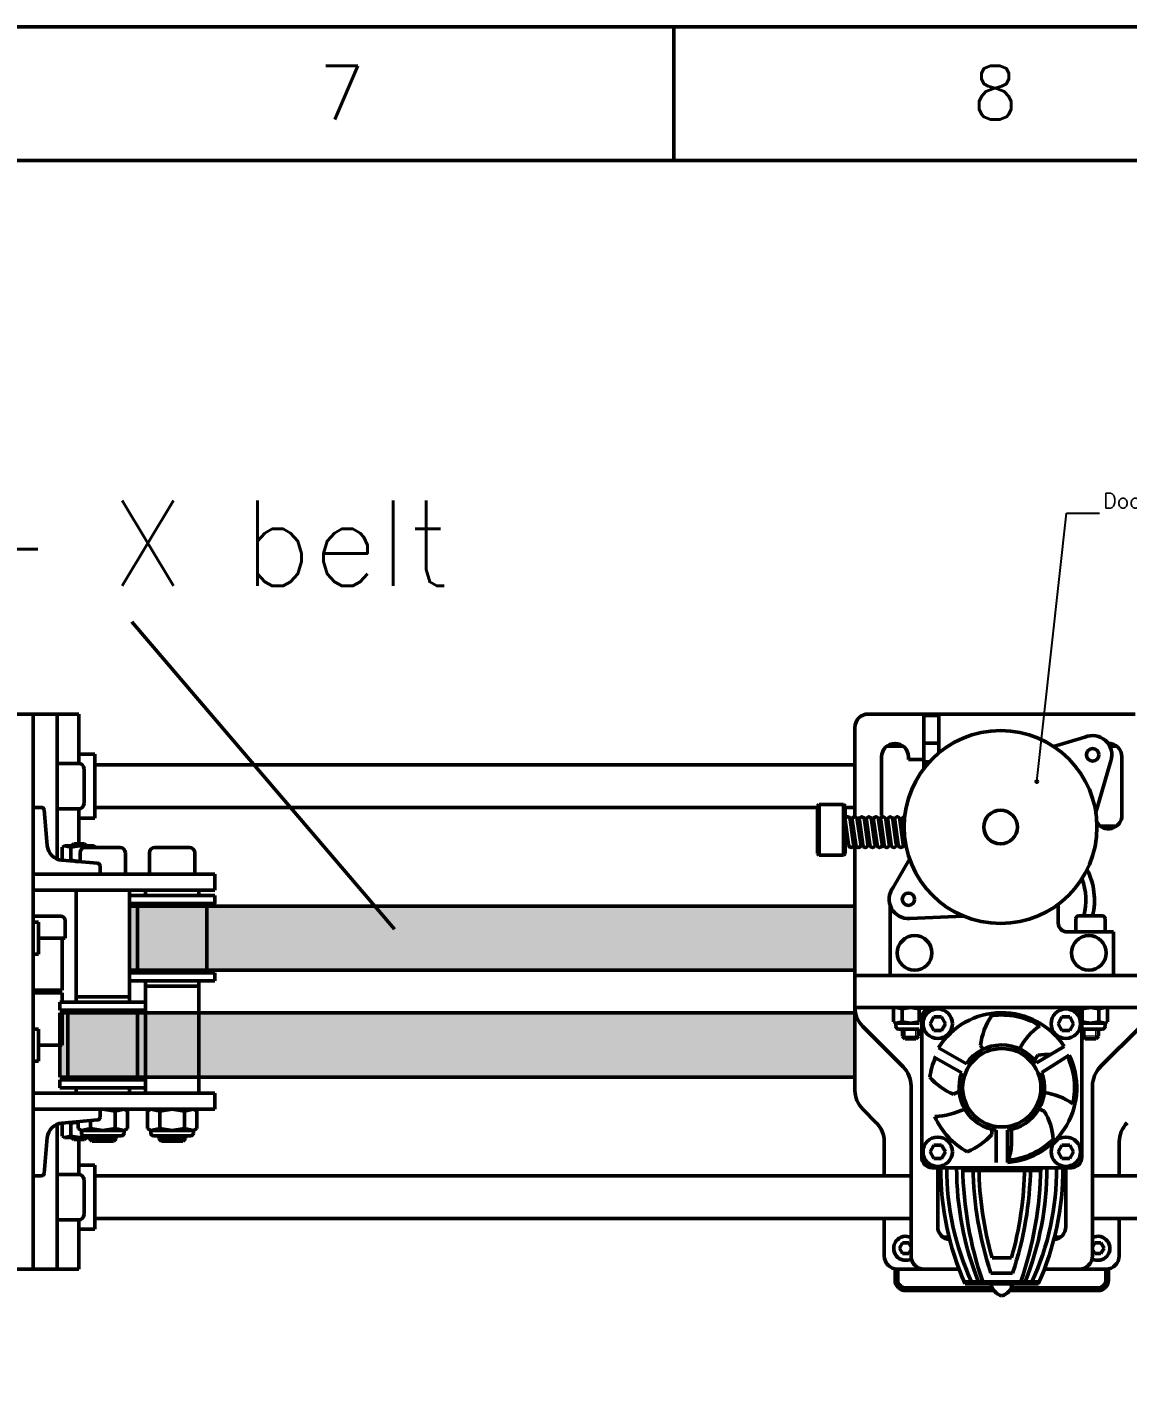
# Model space of a CAD drawing. Extents: x 23762 to 25598, y -7321 to -6014.
# Drawn here: x 24497.8 to 24703.8, y -6266.4 to -6013.9 of the extents above; entities that cross this region are included whole.
import ezdxf

# ---------------------------------------------------------------- set-up
doc = ezdxf.new("R2010")
doc.units = 0
doc.linetypes.add('DASHED', pattern=[19.05, 12.7, -6.35])
for name, color, linetype, lineweight in [('Cooler', 7, 'Continuous', 50), ('Extrusora', 4, 'Continuous', 50), ('Fixação e Transmissão', 5, 'Continuous', 50), ('Guias', 30, 'Continuous', 50), ('Hotend', 4, 'Continuous', 50), ('Linha tracejada', 254, 'DASHED', 15), ('Perfis e Cantoneiras', 2, 'Continuous', 50), ('Peças Usinadas', 120, 'Continuous', 50)]:
    doc.layers.add(name, color=color, linetype=linetype, lineweight=lineweight)
doc.layers.add('Cotas', color=90, linetype='Continuous')
doc.layers.add('Hachura', color=9, linetype='Continuous')
doc.styles.get("Standard").update_dxf_attribs({"font": 'romans.shx'})

msp = doc.modelspace()

# ---------------------------------------------------------------- hatches: boundary and pattern name
at = {"layer": 'Cotas'}
h = msp.add_hatch(color=256, dxfattribs=at)
h.dxf.hatch_style = 1
h.paths.add_polyline_path([(24687.18, -6155.23, 0.241174), (24687.08, -6155.02, 0.611378), (24686.67, -6155.23, 1), (24687.18, -6155.23)])
at = {"layer": 'Peças Usinadas'}
h = msp.add_hatch(color=50, dxfattribs=at)
h.dxf.hatch_style = 1
h.paths.add_polyline_path([(24518.44, -6178.57), (24516.94, -6178.57), (24516.94, -6190.57), (24518.44, -6190.57), (24518.44, -6178.57)])
h = msp.add_hatch(color=50, dxfattribs=at)
h.dxf.hatch_style = 1
h.paths.add_polyline_path([(24531.44, -6178.57), (24518.44, -6178.57), (24518.44, -6190.57), (24531.44, -6190.57), (24531.44, -6178.57)])
h = msp.add_hatch(color=50, dxfattribs=at)
h.dxf.hatch_style = 1
h.paths.add_polyline_path([(24652.85, -6178.57), (24531.44, -6178.57), (24531.44, -6190.57), (24652.85, -6190.57), (24652.85, -6178.57)])
h = msp.add_hatch(color=256, dxfattribs=at)
h.dxf.hatch_style = 1
h.paths.add_polyline_path([(24504.35, -6198.57), (24503.94, -6198.57), (24503.94, -6204.57), (24504.35, -6204.57), (24504.35, -6198.57)])
h = msp.add_hatch(color=256, dxfattribs=at)
h.dxf.hatch_style = 1
h.paths.add_polyline_path([(24505.44, -6198.57), (24504.35, -6198.57), (24504.35, -6204.57), (24503.94, -6204.57), (24503.94, -6210.57), (24505.44, -6210.57), (24505.44, -6198.57)])
h = msp.add_hatch(color=256, dxfattribs=at)
h.dxf.hatch_style = 1
h.paths.add_polyline_path([(24518.44, -6198.57), (24505.44, -6198.57), (24505.44, -6210.57), (24518.44, -6210.57), (24518.44, -6198.57)])
h = msp.add_hatch(color=256, dxfattribs=at)
h.dxf.hatch_style = 1
h.paths.add_polyline_path([(24519.94, -6198.57), (24518.44, -6198.57), (24518.44, -6210.57), (24519.94, -6210.57), (24519.94, -6198.57)])
h = msp.add_hatch(color=256, dxfattribs=at)
h.dxf.hatch_style = 1
h.paths.add_polyline_path([(24529.94, -6198.57), (24519.94, -6198.57), (24519.94, -6210.57), (24529.94, -6210.57), (24529.94, -6198.57)])
h = msp.add_hatch(color=256, dxfattribs=at)
h.dxf.hatch_style = 1
h.paths.add_polyline_path([(24652.85, -6198.57), (24529.94, -6198.57), (24529.94, -6210.57), (24652.85, -6210.57), (24652.85, -6198.57)])

# ---------------------------------------------------------------- linework, layer by layer
at = {"layer": 'Cooler'}
for p, q in [((24667.35, -6197.57), (24693.35, -6197.57)), ((24665.35, -6225.57), (24665.35, -6199.57)), ((24695.35, -6225.57), (24695.35, -6199.57)), ((24672.85, -6209.75), (24667.55, -6206.8)), ((24673.73, -6208.07), (24668.48, -6205.07)), ((24676.88, -6205.35), (24676.38, -6204.64)), ((24687.12, -6206.48), (24686.48, -6207.42)), ((24686.88, -6207.93), (24692.06, -6204.83)), ((24687.83, -6209.7), (24693, -6206.48)), ((24672.37, -6213.27), (24671.32, -6213.79)), ((24687.3, -6216.55), (24688.31, -6216.96)), ((24678.51, -6220.36), (24678.51, -6221.35)), ((24679.28, -6220.51), (24679.28, -6226.57)), ((24679.28, -6220.51), (24679.28, -6226.57)), ((24679.28, -6220.51), (24679.28, -6226.57)), ((24679.28, -6220.51), (24679.28, -6226.57)), ((24681.42, -6220.51), (24681.42, -6226.57)), ((24681.42, -6220.51), (24681.42, -6226.57)), ((24681.42, -6220.51), (24681.42, -6226.57)), ((24681.42, -6220.51), (24681.42, -6226.57)), ((24682.16, -6220.37), (24682.16, -6223.34)), ((24667.35, -6227.57), (24693.35, -6227.57)), ((24660.35, -6246.52), (24660.35, -6248.57)), ((24660.85, -6246.57), (24660.85, -6248.57)), ((24699.85, -6246.57), (24699.85, -6248.57)), ((24700.35, -6246.52), (24700.35, -6248.57)), ((24662.35, -6250.07), (24678.59, -6250.07)), ((24662.35, -6250.57), (24678.9, -6250.57)), ((24681.79, -6250.57), (24698.35, -6250.57)), ((24682.1, -6250.07), (24698.35, -6250.07))]:
    msp.add_line(p, q, dxfattribs=at)
msp.add_circle((24680.35, -6212.57), 7.34, dxfattribs=at)
for centre, radius, start, end in [((24667.35, -6199.57), 2, 90, 180), ((24680.35, -6212.57), 14.04, 33.4694, 147.7128), ((24689.36, -6206.24), 13.08, 146.8337, 172.9673), ((24680.35, -6212.57), 13.63, 58.5547, 98.1866), ((24693.35, -6199.57), 2, 360, 90), ((24695.33, -6211.68), 13.31, 126.2578, 151.2644), ((24680.35, -6212.57), 13.63, 155.877, 171.6284), ((24680.35, -6212.57), 8.01, 35.4063, 145.788), ((24680.35, -6212.57), 14.04, 274.3572, 25.6945), ((24689.17, -6219.29), 12.97, 88.3053, 99.1167), ((24680.35, -6212.57), 13.63, 347.2717, 25.5047), ((24675.82, -6202.84), 11.84, 220.8799, 247.6848), ((24680.35, -6212.57), 8.01, 159.405, 262.3446), ((24680.35, -6212.57), 8.01, 277.6554, 20.9624), ((24686.61, -6225.69), 12.33, 55.1945, 82.0808), ((24666.74, -6201.89), 16.13, 273.9172, 294.4436), ((24679.61, -6222.55), 10.34, 1.6986, 32.7461), ((24680.35, -6212.57), 13.63, 203.4119, 241.7385), ((24669.15, -6212.88), 12.61, 292.0904, 317.8599), ((24680.35, -6212.57), 13.63, 275.1461, 314.7569), ((24670.36, -6222.31), 11.85, 341.1427, 355.028), ((24667.35, -6225.57), 2, 180, 270), ((24693.35, -6225.57), 2, 270, 360), ((24662.35, -6248.57), 2, 180, 270), ((24662.35, -6248.57), 1.5, 180, 270), ((24698.35, -6248.57), 2, 270, 360), ((24698.35, -6248.57), 1.5, 270, 360)]:
    msp.add_arc(centre, radius, start, end, dxfattribs=at)
at = {"layer": 'Cotas'}
for p, q in [((24686.93, -6155.23), (24692.49, -6104.92)), ((24692.49, -6104.92), (24698.66, -6104.92))]:
    msp.add_line(p, q, dxfattribs=at)
msp.add_circle((24686.93, -6155.23), 0.259, dxfattribs=at)
at = {"layer": 'Extrusora'}
for p, q in [((24665.73, -6142.85), (24668.53, -6142.85)), ((24665.73, -6152.82), (24665.73, -6142.85)), ((24668.53, -6142.85), (24668.53, -6149.88)), ((24668.53, -6148.05), (24665.73, -6148.05)), ((24695.93, -6146.92), (24690.03, -6148.64)), ((24697.97, -6161), (24700.79, -6151.33)), ((24665.73, -6151.55), (24666.79, -6151.55)), ((24646.13, -6159.54), (24645.85, -6159.82)), ((24645.85, -6159.82), (24645.85, -6164.26)), ((24646.13, -6159.54), (24646.13, -6164.26)), ((24650.71, -6159.54), (24646.13, -6159.54)), ((24650.71, -6159.54), (24650.71, -6164.26)), ((24650.99, -6159.82), (24650.71, -6159.54)), ((24650.99, -6164.26), (24650.99, -6159.82)), ((24651.01, -6163.16), (24651.11, -6163.16)), ((24651.02, -6162.48), (24651.66, -6167.09)), ((24651.96, -6162.33), (24652.6, -6166.95)), ((24652.08, -6163.16), (24652.44, -6163.16)), ((24652.35, -6162.48), (24652.99, -6167.09)), ((24653.29, -6162.33), (24653.93, -6166.95)), ((24653.41, -6163.16), (24653.77, -6163.16)), ((24653.68, -6162.48), (24654.32, -6167.09)), ((24654.62, -6162.33), (24655.26, -6166.95)), ((24654.74, -6163.16), (24655.1, -6163.16)), ((24655.01, -6162.48), (24655.65, -6167.09)), ((24655.95, -6162.33), (24656.59, -6166.95)), ((24656.07, -6163.16), (24656.43, -6163.16)), ((24656.34, -6162.48), (24656.98, -6167.09)), ((24657.28, -6162.33), (24657.92, -6166.95)), ((24657.4, -6163.16), (24657.76, -6163.16)), ((24657.67, -6162.48), (24658.31, -6167.09)), ((24658.61, -6162.33), (24659.25, -6166.95)), ((24658.73, -6163.16), (24659.09, -6163.16)), ((24659, -6162.48), (24659.64, -6167.09)), ((24659.94, -6162.33), (24660.58, -6166.95)), ((24660.06, -6163.16), (24660.42, -6163.16)), ((24660.33, -6162.48), (24660.97, -6167.09)), ((24661.27, -6162.33), (24661.91, -6166.95)), ((24661.39, -6163.16), (24661.75, -6163.16)), ((24661.66, -6162.48), (24662.3, -6167.09)), ((24645.85, -6168.71), (24645.85, -6164.26)), ((24646.13, -6168.99), (24646.13, -6164.26)), ((24650.71, -6168.99), (24650.71, -6164.26)), ((24650.99, -6164.26), (24650.99, -6168.71)), ((24651.01, -6165.37), (24651.42, -6165.37)), ((24652.38, -6165.37), (24652.75, -6165.37)), ((24653.71, -6165.37), (24654.08, -6165.37)), ((24655.04, -6165.37), (24655.41, -6165.37)), ((24656.37, -6165.37), (24656.74, -6165.37)), ((24657.7, -6165.37), (24658.07, -6165.37)), ((24659.03, -6165.37), (24659.4, -6165.37)), ((24660.36, -6165.37), (24660.73, -6165.37)), ((24661.69, -6165.37), (24662.06, -6165.37)), ((24646.13, -6168.99), (24645.85, -6168.71)), ((24650.71, -6168.99), (24646.13, -6168.99)), ((24650.99, -6168.71), (24650.71, -6168.99)), ((24660.01, -6175.08), (24663.09, -6169.76)), ((24659.44, -6183.39), (24659.44, -6178.35)), ((24690.91, -6181.7), (24690.91, -6178.23)), ((24673.2, -6180.43), (24663.13, -6180.86)), ((24659.44, -6191.57), (24659.44, -6183.39)), ((24701.26, -6183.39), (24692.61, -6183.39)), ((24701.26, -6191.57), (24701.26, -6183.39)), ((24659.44, -6191.57), (24680.35, -6191.57)), ((24701.26, -6191.57), (24680.35, -6191.57))]:
    msp.add_line(p, q, dxfattribs=at)
for centre, radius in [((24697.37, -6150.21), 1.16), ((24662.86, -6177.27), 1.16), ((24664.03, -6187.32), 3.25), ((24696.67, -6187.32), 3.25)]:
    msp.add_circle(centre, radius, dxfattribs=at)
for centre, radius, start, end in [((24697.37, -6150.21), 3.6, 341.9776, 113.7462), ((24651.48, -6162.33), 0.482, 0.3217, 197.0883), ((24652.81, -6162.33), 0.482, 0.3217, 197.0883), ((24654.14, -6162.33), 0.482, 0.3217, 197.0883), ((24655.47, -6162.33), 0.482, 0.3217, 197.0883), ((24656.8, -6162.33), 0.482, 0.3217, 197.0883), ((24658.13, -6162.33), 0.482, 0.3217, 197.0883), ((24659.46, -6162.33), 0.482, 0.3217, 197.0883), ((24660.79, -6162.33), 0.482, 0.3217, 197.0883), ((24662.12, -6162.33), 0.482, 86.0092, 197.0883), ((24652.14, -6167.09), 0.482, 179.9403, 16.9088), ((24653.47, -6167.09), 0.482, 179.9403, 16.9088), ((24654.8, -6167.09), 0.482, 179.9403, 16.9088), ((24656.13, -6167.09), 0.482, 179.9403, 16.9088), ((24657.46, -6167.09), 0.482, 179.9403, 16.9088), ((24658.79, -6167.09), 0.482, 179.9403, 16.9088), ((24660.12, -6167.09), 0.482, 179.9403, 16.9088), ((24661.45, -6167.09), 0.482, 179.9403, 16.9088), ((24662.78, -6167.09), 0.482, 179.9403, 224.0602), ((24684.89, -6177.46), 12.82, 346.8069, 26.7509), ((24684.89, -6177.46), 11.23, 344.9058, 21.1052), ((24662.86, -6177.27), 3.6, 142.4486, 274.2171), ((24692.61, -6181.7), 1.69, 180, 270)]:
    msp.add_arc(centre, radius, start, end, dxfattribs=at)
at = {"layer": 'Fixação e Transmissão'}
for p, q in [((24507.44, -6142.57), (24498.94, -6142.57)), ((24503.44, -6142.57), (24503.44, -6169.74)), ((24507.44, -6142.57), (24507.44, -6151.82)), ((24510.44, -6150.07), (24507.44, -6150.07)), ((24510.44, -6150.07), (24510.44, -6162.07)), ((24503.44, -6151.82), (24507.44, -6151.82)), ((24508.44, -6152.82), (24508.44, -6159.32)), ((24507.44, -6160.32), (24503.44, -6160.32)), ((24507.44, -6160.32), (24507.44, -6166.87)), ((24510.44, -6162.07), (24507.44, -6162.07)), ((24504.79, -6167.27), (24504.36, -6167.51)), ((24504.36, -6167.51), (24504.36, -6169.92)), ((24510.29, -6167.27), (24504.79, -6167.27)), ((24504.79, -6167.27), (24505.95, -6167.51)), ((24505.95, -6167.51), (24507.54, -6167.27)), ((24505.95, -6167.51), (24505.95, -6169.92)), ((24506.54, -6166.87), (24506.14, -6167.27)), ((24508.54, -6166.87), (24506.54, -6166.87)), ((24509.13, -6167.51), (24507.54, -6167.27)), ((24507.69, -6168.57), (24507.69, -6170.24)), ((24508.54, -6166.87), (24508.94, -6167.27)), ((24515.19, -6167.57), (24508.69, -6167.57)), ((24510.29, -6167.27), (24509.13, -6167.51)), ((24509.13, -6167.51), (24509.13, -6167.57)), ((24510.29, -6167.27), (24510.71, -6167.51)), ((24510.71, -6167.51), (24510.71, -6167.57)), ((24516.19, -6172.57), (24516.19, -6168.57)), ((24520.69, -6168.57), (24520.69, -6172.57)), ((24528.19, -6167.57), (24521.69, -6167.57)), ((24529.19, -6172.57), (24529.19, -6168.57)), ((24505.4, -6170.04), (24505.95, -6169.92)), ((24505.95, -6169.92), (24507.54, -6170.17)), ((24507.69, -6170.17), (24506.87, -6170.17)), ((24507.69, -6170.15), (24507.54, -6170.17)), ((24511.44, -6172.57), (24516.19, -6172.57)), ((24520.69, -6172.57), (24529.19, -6172.57)), ((24516.94, -6178.07), (24516.94, -6176.57)), ((24532.94, -6178.07), (24532.94, -6176.57)), ((24518.44, -6178.07), (24518.44, -6191.07)), ((24531.44, -6178.07), (24531.44, -6191.07)), ((24498.94, -6180.45), (24504.09, -6180.45)), ((24498.94, -6181.57), (24499.94, -6181.57)), ((24499.94, -6181.57), (24499.94, -6187.57)), ((24504.92, -6181.28), (24504.92, -6184.57)), ((24694.72, -6180.39), (24699.22, -6180.39)), ((24694.22, -6183.39), (24699.72, -6183.39)), ((24504.35, -6184.57), (24499.94, -6184.57)), ((24504.92, -6184.57), (24499.94, -6184.57)), ((24504.35, -6194.32), (24504.35, -6184.57)), ((24498.94, -6187.57), (24499.94, -6187.57)), ((24516.94, -6192.57), (24516.94, -6191.07)), ((24532.94, -6192.57), (24532.94, -6191.07)), ((24498.94, -6194.32), (24504.35, -6194.32)), ((24498.94, -6194.82), (24504.35, -6194.82)), ((24503.94, -6198.07), (24503.94, -6196.57)), ((24504.35, -6194.82), (24504.35, -6196.57)), ((24519.94, -6198.07), (24519.94, -6196.57)), ((24504.35, -6198.07), (24504.35, -6204.57)), ((24505.44, -6198.07), (24505.44, -6211.07)), ((24518.44, -6198.07), (24518.44, -6211.07)), ((24660.51, -6197.57), (24660.09, -6197.81)), ((24660.09, -6197.81), (24660.09, -6200.22)), ((24660.51, -6197.57), (24666.01, -6197.57)), ((24660.51, -6197.57), (24661.68, -6197.81)), ((24661.68, -6197.81), (24663.26, -6197.57)), ((24661.68, -6197.81), (24661.68, -6200.22)), ((24664.85, -6197.81), (24663.26, -6197.57)), ((24666.01, -6197.57), (24664.85, -6197.81)), ((24664.85, -6197.81), (24664.85, -6200.22)), ((24666.01, -6197.57), (24666.22, -6197.69)), ((24667.63, -6199.32), (24666.91, -6200.57)), ((24669.07, -6199.32), (24669.79, -6200.57)), ((24691.63, -6199.32), (24690.91, -6200.57)), ((24693.07, -6199.32), (24693.79, -6200.57)), ((24694.22, -6197.57), (24694.02, -6197.69)), ((24699.72, -6197.57), (24694.22, -6197.57)), ((24694.22, -6197.57), (24695.39, -6197.81)), ((24695.39, -6197.81), (24696.97, -6197.57)), ((24695.39, -6197.81), (24695.39, -6200.22)), ((24698.56, -6197.81), (24696.97, -6197.57)), ((24699.72, -6197.57), (24698.56, -6197.81)), ((24698.56, -6197.81), (24698.56, -6200.22)), ((24699.72, -6197.57), (24700.15, -6197.81)), ((24700.15, -6197.81), (24700.15, -6200.22)), ((24498.94, -6201.57), (24499.94, -6201.57)), ((24499.94, -6207.57), (24499.94, -6201.57)), ((24660.51, -6200.47), (24660.09, -6200.22)), ((24660.51, -6200.47), (24661.68, -6200.22)), ((24660.51, -6200.47), (24664.89, -6200.47)), ((24660.51, -6200.47), (24660.51, -6201.07)), ((24661.01, -6201.57), (24664.89, -6201.57)), ((24661.68, -6200.22), (24663.26, -6200.47)), ((24661.76, -6202.89), (24661.76, -6201.57)), ((24664.85, -6200.22), (24663.26, -6200.47)), ((24664.76, -6202.89), (24664.76, -6201.57)), ((24664.89, -6200.23), (24664.85, -6200.22)), ((24667.63, -6201.82), (24666.91, -6200.57)), ((24667.63, -6201.82), (24667.63, -6201.82)), ((24669.07, -6201.82), (24669.79, -6200.57)), ((24691.63, -6201.82), (24690.91, -6200.57)), ((24691.63, -6201.82), (24691.63, -6201.82)), ((24693.07, -6201.82), (24693.79, -6200.57)), ((24695.35, -6200.23), (24695.39, -6200.22)), ((24699.72, -6200.47), (24695.35, -6200.47)), ((24699.22, -6201.57), (24695.35, -6201.57)), ((24695.39, -6200.22), (24696.97, -6200.47)), ((24695.47, -6202.89), (24695.47, -6201.57)), ((24698.56, -6200.22), (24696.97, -6200.47)), ((24698.47, -6202.89), (24698.47, -6201.57)), ((24699.72, -6200.47), (24698.56, -6200.22)), ((24699.72, -6200.47), (24700.15, -6200.22)), ((24699.72, -6200.47), (24699.72, -6201.07)), ((24662.26, -6203.39), (24661.76, -6202.89)), ((24664.26, -6203.39), (24662.26, -6203.39)), ((24664.26, -6203.39), (24664.76, -6202.89)), ((24695.97, -6203.39), (24695.47, -6202.89)), ((24695.97, -6203.39), (24697.97, -6203.39)), ((24697.97, -6203.39), (24698.47, -6202.89)), ((24504.35, -6204.57), (24499.94, -6204.57)), ((24498.94, -6207.57), (24499.94, -6207.57)), ((24503.94, -6212.57), (24503.94, -6211.07)), ((24519.94, -6212.57), (24519.94, -6211.07)), ((24515.94, -6216.57), (24511.44, -6216.57)), ((24511.44, -6216.65), (24511.94, -6216.57)), ((24514.25, -6216.93), (24511.94, -6216.57)), ((24515.94, -6216.57), (24514.25, -6216.93)), ((24514.25, -6216.93), (24514.25, -6220.21)), ((24515.94, -6216.57), (24516.56, -6216.93)), ((24516.56, -6216.93), (24516.56, -6220.21)), ((24520.94, -6216.57), (24520.32, -6216.93)), ((24520.32, -6216.93), (24520.32, -6220.21)), ((24528.94, -6216.57), (24520.94, -6216.57)), ((24520.94, -6216.57), (24522.63, -6216.93)), ((24522.63, -6216.93), (24524.94, -6216.57)), ((24522.63, -6216.93), (24522.63, -6220.21)), ((24527.25, -6216.93), (24524.94, -6216.57)), ((24528.94, -6216.57), (24527.25, -6216.93)), ((24527.25, -6216.93), (24527.25, -6220.21)), ((24528.94, -6216.57), (24529.56, -6216.93)), ((24529.56, -6216.93), (24529.56, -6220.21)), ((24503.44, -6246.57), (24503.44, -6219.4)), ((24504.36, -6221.62), (24504.36, -6219.21)), ((24505.4, -6219.1), (24505.95, -6219.21)), ((24505.95, -6219.21), (24507.32, -6219)), ((24505.95, -6221.62), (24505.95, -6219.21)), ((24507.32, -6218.93), (24507.32, -6220.21)), ((24509.63, -6218.73), (24509.63, -6220.21)), ((24504.79, -6221.87), (24504.36, -6221.62)), ((24504.79, -6221.87), (24505.95, -6221.62)), ((24509.44, -6221.87), (24504.79, -6221.87)), ((24505.95, -6221.62), (24507.54, -6221.87)), ((24506.54, -6222.27), (24506.14, -6221.87)), ((24507.94, -6220.57), (24507.32, -6220.21)), ((24509.13, -6221.62), (24507.54, -6221.87)), ((24507.94, -6220.57), (24509.63, -6220.21)), ((24515.94, -6220.57), (24507.94, -6220.57)), ((24507.94, -6220.57), (24507.94, -6221.07)), ((24515.44, -6221.57), (24508.44, -6221.57)), ((24508.54, -6222.27), (24508.94, -6221.87)), ((24509.13, -6221.62), (24509.13, -6221.57)), ((24509.44, -6221.69), (24509.13, -6221.62)), ((24509.44, -6221.57), (24509.44, -6222.07)), ((24509.44, -6222.07), (24509.94, -6222.57)), ((24509.63, -6220.21), (24511.94, -6220.57)), ((24514.25, -6220.21), (24511.94, -6220.57)), ((24514.44, -6222.07), (24513.94, -6222.57)), ((24515.94, -6220.57), (24514.25, -6220.21)), ((24514.44, -6221.57), (24514.44, -6222.07)), ((24515.94, -6220.57), (24516.56, -6220.21)), ((24515.94, -6220.57), (24515.94, -6221.07)), ((24520.94, -6220.57), (24520.32, -6220.21)), ((24520.94, -6220.57), (24522.63, -6220.21)), ((24528.94, -6220.57), (24520.94, -6220.57)), ((24520.94, -6220.57), (24520.94, -6221.07)), ((24528.44, -6221.57), (24521.44, -6221.57)), ((24522.44, -6221.57), (24522.44, -6222.07)), ((24522.44, -6222.07), (24522.94, -6222.57)), ((24522.63, -6220.21), (24524.94, -6220.57)), ((24527.25, -6220.21), (24524.94, -6220.57)), ((24527.44, -6222.07), (24526.94, -6222.57)), ((24528.94, -6220.57), (24527.25, -6220.21)), ((24527.44, -6221.57), (24527.44, -6222.07)), ((24528.94, -6220.57), (24529.56, -6220.21)), ((24528.94, -6220.57), (24528.94, -6221.07)), ((24508.54, -6222.27), (24506.54, -6222.27)), ((24507.44, -6228.82), (24507.44, -6222.27)), ((24513.94, -6222.57), (24509.94, -6222.57)), ((24526.94, -6222.57), (24522.94, -6222.57)), ((24667.63, -6223.32), (24666.91, -6224.57)), ((24667.63, -6225.82), (24666.91, -6224.57)), ((24669.07, -6223.32), (24669.79, -6224.57)), ((24669.07, -6225.82), (24669.79, -6224.57)), ((24691.63, -6223.32), (24690.91, -6224.57)), ((24691.63, -6225.82), (24690.91, -6224.57)), ((24693.07, -6223.32), (24693.79, -6224.57)), ((24693.07, -6225.82), (24693.79, -6224.57)), ((24510.44, -6227.07), (24507.44, -6227.07)), ((24510.44, -6239.07), (24510.44, -6227.07)), ((24667.63, -6225.82), (24667.63, -6225.82)), ((24691.63, -6225.82), (24691.63, -6225.82)), ((24507.44, -6228.82), (24503.44, -6228.82)), ((24508.44, -6236.32), (24508.44, -6229.82)), ((24503.44, -6237.32), (24507.44, -6237.32)), ((24507.44, -6246.57), (24507.44, -6237.32)), ((24510.44, -6239.07), (24507.44, -6239.07)), ((24661.77, -6241.65), (24661.19, -6242.65)), ((24662.93, -6241.65), (24663.35, -6242.38)), ((24697.77, -6241.65), (24697.35, -6242.38)), ((24698.93, -6241.65), (24699.5, -6242.65)), ((24661.77, -6243.65), (24661.19, -6242.65)), ((24662.93, -6243.65), (24663.35, -6242.91)), ((24662.93, -6243.65), (24662.93, -6243.65)), ((24697.77, -6243.65), (24697.35, -6242.91)), ((24697.77, -6243.65), (24697.77, -6243.65)), ((24698.93, -6243.65), (24699.5, -6242.65)), ((24507.44, -6246.57), (24498.94, -6246.57))]:
    msp.add_line(p, q, dxfattribs=at)
at = {"layer": 'Fixação e Transmissão', "color": 7, "ltscale": 0.1}
for p, q in [((24506.94, -6175.57), (24506.94, -6195.57)), ((24516.94, -6175.57), (24516.94, -6195.57)), ((24519.94, -6175.57), (24519.94, -6176.57)), ((24529.94, -6175.57), (24529.94, -6176.57)), ((24519.94, -6193.57), (24519.94, -6192.57)), ((24519.94, -6213.57), (24519.94, -6193.57)), ((24529.94, -6193.57), (24529.94, -6192.57)), ((24529.94, -6213.57), (24529.94, -6193.57)), ((24506.94, -6195.57), (24506.94, -6196.57)), ((24516.94, -6195.57), (24516.94, -6196.57)), ((24506.94, -6212.57), (24506.94, -6213.57)), ((24516.94, -6212.57), (24516.94, -6213.57)), ((24519.94, -6212.57), (24519.94, -6213.57)), ((24529.94, -6212.57), (24529.94, -6213.57))]:
    msp.add_line(p, q, dxfattribs=at)
at = {"layer": 'Fixação e Transmissão', "color": 7}
for p, q in [((24516.94, -6175.57), (24506.94, -6175.57)), ((24529.94, -6175.57), (24519.94, -6175.57)), ((24529.94, -6176.57), (24519.94, -6176.57)), ((24529.94, -6192.57), (24519.94, -6192.57)), ((24529.94, -6193.57), (24519.94, -6193.57)), ((24516.94, -6195.57), (24506.94, -6195.57)), ((24516.94, -6196.57), (24506.94, -6196.57)), ((24516.94, -6212.57), (24506.94, -6212.57)), ((24516.94, -6213.57), (24506.94, -6213.57)), ((24529.94, -6213.57), (24519.94, -6213.57)), ((24529.94, -6213.57), (24519.94, -6213.57))]:
    msp.add_line(p, q, dxfattribs=at)
at = {"layer": 'Fixação e Transmissão', "ltscale": 0.1}
for p, q in [((24694.22, -6183.39), (24694.22, -6180.89)), ((24699.72, -6183.39), (24699.72, -6180.89)), ((24669.07, -6199.32), (24667.63, -6199.32)), ((24693.07, -6199.32), (24691.63, -6199.32)), ((24669.07, -6201.82), (24667.63, -6201.82)), ((24693.07, -6201.82), (24691.63, -6201.82)), ((24669.07, -6223.32), (24667.63, -6223.32)), ((24693.07, -6223.32), (24691.63, -6223.32)), ((24669.07, -6225.82), (24667.63, -6225.82)), ((24693.07, -6225.82), (24691.63, -6225.82)), ((24661.77, -6241.65), (24662.93, -6241.65)), ((24698.93, -6241.65), (24697.77, -6241.65)), ((24661.77, -6243.65), (24662.93, -6243.65)), ((24698.93, -6243.65), (24697.77, -6243.65))]:
    msp.add_line(p, q, dxfattribs=at)
at = {"layer": 'Fixação e Transmissão', "flags": 128}
for points in [[(24532.94, -6176.57), (24516.94, -6176.57)], [(24532.94, -6191.07), (24516.94, -6191.07)], [(24532.94, -6192.57), (24516.94, -6192.57)], [(24519.94, -6196.57), (24503.94, -6196.57)], [(24519.94, -6211.07), (24503.94, -6211.07)], [(24519.94, -6212.57), (24503.94, -6212.57)]]:
    msp.add_lwpolyline(points, dxfattribs=at)
at = {"layer": 'Fixação e Transmissão'}
for centre in [(24668.35, -6200.57), (24692.35, -6200.57), (24668.35, -6224.57), (24692.35, -6224.57)]:
    msp.add_circle(centre, 2.75, dxfattribs=at)
for centre, radius, start, end in [((24507.44, -6152.82), 1, 0, 90), ((24507.44, -6159.32), 1, 270, 360), ((24508.69, -6168.57), 1, 90, 180), ((24515.19, -6168.57), 1, 360, 90), ((24521.69, -6168.57), 1, 90, 180), ((24528.19, -6168.57), 1, 360, 90), ((24504.09, -6181.28), 0.824, 0, 90), ((24694.72, -6180.89), 0.5, 90, 180), ((24699.22, -6180.89), 0.5, 360, 90), ((24661.01, -6201.07), 0.5, 180, 270), ((24699.22, -6201.07), 0.5, 270, 360), ((24508.44, -6221.07), 0.5, 180, 270), ((24515.44, -6221.07), 0.5, 270, 360), ((24521.44, -6221.07), 0.5, 180, 270), ((24528.44, -6221.07), 0.5, 270, 360), ((24507.44, -6229.82), 1, 360, 90), ((24507.44, -6236.32), 1, 270, 360), ((24662.35, -6242.65), 2.25, 63.6122, 298.2047), ((24698.35, -6242.65), 2.25, 241.7953, 116.3878)]:
    msp.add_arc(centre, radius, start, end, dxfattribs=at)
for points, degree in [([(24518.48, -6178.07), (24516.94, -6178.07), (24516.94, -6178.07)], 2), ([(24518.48, -6178.07), (24518.54, -6178.07), (24518.68, -6178.07)], 2), ([(24519.02, -6178.07), (24518.81, -6178.07), (24518.68, -6178.07)], 2), ([(24519.02, -6178.07), (24519.23, -6178.07), (24519.52, -6178.07)], 2), ([(24520.13, -6178.07), (24519.79, -6178.07), (24519.52, -6178.07)], 2), ([(24520.13, -6178.07), (24520.48, -6178.07), (24520.89, -6178.07)], 2), ([(24521.71, -6178.07), (24521.28, -6178.07), (24520.89, -6178.07)], 2), ([(24521.71, -6178.07), (24522.17, -6178.07), (24522.66, -6178.07)], 2), ([(24523.62, -6178.07), (24523.12, -6178.07), (24522.66, -6178.07)], 2), ([(24523.62, -6178.07), (24524.13, -6178.07), (24524.65, -6178.07)], 2), ([(24525.65, -6178.07), (24524.65, -6178.07)], 1), ([(24525.65, -6178.07), (24526.17, -6178.07), (24526.67, -6178.07)], 2), ([(24527.61, -6178.07), (24527.15, -6178.07), (24526.67, -6178.07)], 2), ([(24527.61, -6178.07), (24528.08, -6178.07), (24528.52, -6178.07)], 2), ([(24529.31, -6178.07), (24528.94, -6178.07), (24528.52, -6178.07)], 2), ([(24529.31, -6178.07), (24529.7, -6178.07), (24530.02, -6178.07)], 2), ([(24530.58, -6178.07), (24530.34, -6178.07), (24530.02, -6178.07)], 2), ([(24530.58, -6178.07), (24530.84, -6178.07), (24531.03, -6178.07)], 2), ([(24531.31, -6178.07), (24531.2, -6178.07), (24531.03, -6178.07)], 2), ([(24531.31, -6178.07), (24531.41, -6178.07), (24531.44, -6178.07)], 2), ([(24532.94, -6178.07), (24532.94, -6178.07), (24531.44, -6178.07)], 2), ([(24503.94, -6198.07), (24505.54, -6198.07), (24505.68, -6198.07)], 2), ([(24506.02, -6198.07), (24505.81, -6198.07), (24505.68, -6198.07)], 2), ([(24506.02, -6198.07), (24506.23, -6198.07), (24506.52, -6198.07)], 2), ([(24507.13, -6198.07), (24506.79, -6198.07), (24506.52, -6198.07)], 2), ([(24507.13, -6198.07), (24507.48, -6198.07), (24507.89, -6198.07)], 2), ([(24508.72, -6198.07), (24508.28, -6198.07), (24507.89, -6198.07)], 2), ([(24508.72, -6198.07), (24509.17, -6198.07), (24509.66, -6198.07)], 2), ([(24510.62, -6198.07), (24510.13, -6198.07), (24509.66, -6198.07)], 2), ([(24510.62, -6198.07), (24511.13, -6198.07), (24511.65, -6198.07)], 2), ([(24512.65, -6198.07), (24511.65, -6198.07)], 1), ([(24512.65, -6198.07), (24513.17, -6198.07), (24513.67, -6198.07)], 2), ([(24514.61, -6198.07), (24514.15, -6198.07), (24513.67, -6198.07)], 2), ([(24514.61, -6198.07), (24515.09, -6198.07), (24515.52, -6198.07)], 2), ([(24516.31, -6198.07), (24515.94, -6198.07), (24515.52, -6198.07)], 2), ([(24516.31, -6198.07), (24516.7, -6198.07), (24517.02, -6198.07)], 2), ([(24517.59, -6198.07), (24517.34, -6198.07), (24517.02, -6198.07)], 2), ([(24517.59, -6198.07), (24517.84, -6198.07), (24518.03, -6198.07)], 2), ([(24518.31, -6198.07), (24518.2, -6198.07), (24518.03, -6198.07)], 2), ([(24518.31, -6198.07), (24518.41, -6198.07), (24518.44, -6198.07)], 2), ([(24519.94, -6198.07), (24519.94, -6198.07), (24518.44, -6198.07)], 2)]:
    msp.add_open_spline(points, degree=degree, dxfattribs=at)
at = {"layer": 'Guias'}
for p, q in [((24661.85, -6148.57), (24658.85, -6148.57)), ((24701.85, -6148.57), (24700.57, -6148.57)), ((24701.85, -6163.57), (24698.85, -6163.57)), ((24670.48, -6240.57), (24669.35, -6240.57)), ((24691.35, -6240.57), (24690.22, -6240.57))]:
    msp.add_line(p, q, dxfattribs=at)
msp.add_arc((24658.85, -6162.57), 1, 266.165, 270, dxfattribs=at)
at = {"layer": 'Hachura'}
for p, q in [((24514.44, -6222.07), (24509.44, -6222.07)), ((24509.94, -6221.57), (24509.94, -6222.57)), ((24513.94, -6221.57), (24513.94, -6222.57)), ((24527.44, -6222.07), (24522.44, -6222.07)), ((24522.94, -6221.57), (24522.94, -6222.57)), ((24526.94, -6221.57), (24526.94, -6222.57))]:
    msp.add_line(p, q, dxfattribs=at)
at = {"layer": 'Hotend'}
for p, q in [((24678.53, -6244.43), (24680.35, -6244.43)), ((24682.16, -6244.43), (24680.35, -6244.43)), ((24678.31, -6247.28), (24680.35, -6247.28)), ((24682.39, -6247.28), (24680.35, -6247.28)), ((24680.35, -6248.92), (24673.32, -6248.92)), ((24673.49, -6249.32), (24680.35, -6249.32)), ((24674.7, -6248.92), (24675.1, -6249.32)), ((24675.98, -6248.92), (24676.38, -6249.32)), ((24676.79, -6248.92), (24677.19, -6249.32)), ((24680.35, -6248.92), (24687.38, -6248.92)), ((24687.2, -6249.32), (24680.35, -6249.32)), ((24683.91, -6248.92), (24683.51, -6249.32)), ((24684.72, -6248.92), (24684.32, -6249.32)), ((24686, -6248.92), (24685.6, -6249.32))]:
    msp.add_line(p, q, dxfattribs=at)
for centre, radius, start, end in [((24722.03, -6227.71), 53.12, 179.847, 204.0008), ((24720.34, -6227.82), 50.28, 179.7129, 204.8043), ((24729.56, -6227.6), 57.67, 179.9744, 201.6998), ((24742.61, -6226.36), 69.59, 180.9979, 198.9167), ((24740.54, -6226.58), 65.58, 180.8614, 198.397), ((24741.64, -6226.58), 65.58, 180.8614, 195.7897), ((24619.06, -6226.58), 65.58, 344.2103, 359.1386), ((24620.16, -6226.58), 65.58, 341.603, 359.1386), ((24618.08, -6226.36), 69.59, 341.0833, 359.0021), ((24631.14, -6227.6), 57.67, 338.3002, 0.0256), ((24640.35, -6227.82), 50.28, 335.1957, 0.2871), ((24638.67, -6227.71), 53.12, 335.9992, 0.153), ((24681.19, -6248.81), 2.88, 189.5316, 253.0677), ((24679.51, -6248.81), 2.88, 286.9323, 350.4684)]:
    msp.add_arc(centre, radius, start, end, dxfattribs=at)
at = {"layer": 'Linha tracejada'}
for p, q in [((24506.54, -6166.87), (24506.54, -6167.27)), ((24508.54, -6166.87), (24508.54, -6167.27)), ((24662.26, -6203.39), (24662.26, -6201.57)), ((24664.26, -6203.39), (24664.26, -6201.57)), ((24695.97, -6203.39), (24695.97, -6201.57)), ((24697.97, -6203.39), (24697.97, -6201.57)), ((24661.76, -6202.89), (24664.76, -6202.89)), ((24698.47, -6202.89), (24695.47, -6202.89)), ((24506.54, -6222.27), (24506.54, -6221.87)), ((24508.54, -6222.27), (24508.54, -6221.87))]:
    msp.add_line(p, q, dxfattribs=at)
at = {"layer": 'Perfis e Cantoneiras'}
for p, q in [((24498.94, -6172.57), (24498.94, -6160.07)), ((24498.94, -6160.07), (24500.48, -6160.07)), ((24500.98, -6160.53), (24501.56, -6167.22)), ((24510.98, -6170.53), (24504.29, -6169.94)), ((24511.44, -6172.57), (24511.44, -6171.03)), ((24498.94, -6172.57), (24511.44, -6172.57)), ((24498.94, -6216.57), (24511.44, -6216.57)), ((24498.94, -6216.57), (24498.94, -6229.07)), ((24511.44, -6216.57), (24511.44, -6218.11)), ((24510.98, -6218.61), (24504.29, -6219.19)), ((24500.98, -6228.61), (24501.56, -6221.92)), ((24498.94, -6229.07), (24500.48, -6229.07))]:
    msp.add_line(p, q, dxfattribs=at)
for centre, radius, start, end in [((24500.48, -6160.57), 0.5, 5, 90), ((24504.55, -6166.96), 3, 185, 265), ((24510.94, -6171.03), 0.5, 0, 85), ((24504.55, -6222.18), 3, 95, 175), ((24510.94, -6218.11), 0.5, 275, 360), ((24500.48, -6228.57), 0.5, 270, 355)]:
    msp.add_arc(centre, radius, start, end, dxfattribs=at)
at = {"layer": 'Peças Usinadas'}
for p, q in [((24618.95, -6013.86), (24618.95, -6038.86)), ((24495.94, -6142.57), (24498.94, -6142.57)), ((24498.94, -6142.57), (24498.94, -6246.57)), ((24705.35, -6142.57), (24655.35, -6142.57)), ((24652.85, -6161.85), (24652.85, -6145.07)), ((24657.85, -6156.07), (24657.85, -6150.57)), ((24662.85, -6151.07), (24662.85, -6150.57)), ((24662.85, -6151.07), (24665.73, -6151.07)), ((24702.85, -6156.07), (24702.85, -6150.57)), ((24657.85, -6156.07), (24657.85, -6161.57)), ((24657.85, -6161.57), (24657.85, -6156.07)), ((24702.85, -6156.07), (24702.85, -6161.57)), ((24702.85, -6161.57), (24702.85, -6156.07)), ((24652.85, -6213.07), (24652.85, -6166.09)), ((24498.94, -6172.57), (24532.94, -6172.57)), ((24532.94, -6172.57), (24532.94, -6175.57)), ((24498.94, -6175.57), (24532.94, -6175.57)), ((24516.94, -6178.57), (24652.85, -6178.57)), ((24516.94, -6190.57), (24652.85, -6190.57)), ((24707.85, -6191.57), (24652.85, -6191.57)), ((24652.85, -6194.57), (24652.85, -6191.57)), ((24652.85, -6197.57), (24652.85, -6194.57)), ((24503.94, -6210.57), (24503.94, -6198.57)), ((24503.94, -6198.57), (24652.85, -6198.57)), ((24707.85, -6197.57), (24652.85, -6197.57)), ((24654.31, -6201.1), (24661.88, -6208.68)), ((24706.38, -6201.1), (24698.81, -6208.68)), ((24503.94, -6210.57), (24652.85, -6210.57)), ((24498.94, -6213.57), (24532.94, -6213.57)), ((24532.94, -6213.57), (24532.94, -6216.57)), ((24663.35, -6244.07), (24663.35, -6212.21)), ((24697.35, -6244.07), (24697.35, -6212.21)), ((24498.94, -6216.57), (24532.94, -6216.57)), ((24654.31, -6216.6), (24656.88, -6219.18)), ((24658.35, -6229.07), (24658.35, -6222.71)), ((24702.35, -6229.07), (24702.35, -6222.71)), ((24668.35, -6233.07), (24668.35, -6227.57)), ((24673.35, -6228.07), (24673.35, -6227.57)), ((24687.35, -6228.07), (24687.35, -6227.57)), ((24692.35, -6233.07), (24692.35, -6227.57)), ((24668.35, -6233.07), (24668.35, -6238.57)), ((24668.35, -6238.57), (24668.35, -6233.07)), ((24692.35, -6233.07), (24692.35, -6238.57)), ((24692.35, -6238.57), (24692.35, -6233.07)), ((24658.35, -6244.07), (24658.35, -6237.07)), ((24702.35, -6244.07), (24702.35, -6237.07)), ((24495.94, -6246.57), (24498.94, -6246.57)), ((24660.85, -6246.57), (24672.36, -6246.57)), ((24672.36, -6246.57), (24665.85, -6246.57)), ((24694.85, -6246.57), (24688.34, -6246.57)), ((24688.34, -6246.57), (24699.85, -6246.57))]:
    msp.add_line(p, q, dxfattribs=at)
at = {"layer": 'Peças Usinadas', "color": 50}
msp.add_line((24517.37, -6125.31), (24566.63, -6182.85), dxfattribs=at)
at = {"layer": 'Peças Usinadas', "color": 7, "ltscale": 0.25}
for p, q in [((24652.85, -6152.07), (24510.44, -6152.07)), ((24645.85, -6160.07), (24510.44, -6160.07)), ((24652.85, -6160.07), (24650.71, -6160.07)), ((24663.35, -6229.07), (24510.44, -6229.07)), ((24697.35, -6229.07), (24850.26, -6229.07)), ((24663.35, -6237.07), (24510.44, -6237.07)), ((24697.35, -6237.07), (24850.26, -6237.07))]:
    msp.add_line(p, q, dxfattribs=at)
at = {"layer": 'Peças Usinadas', "ltscale": 0.1}
msp.add_line((24673.35, -6228.07), (24687.35, -6228.07), dxfattribs=at)
at = {"layer": 'Peças Usinadas', "flags": 128}
for points in [[(23762.28, -7321.01), (25598.01, -7321.01), (25598.01, -6013.86), (23762.28, -6013.86)], [(23787.28, -7296.01), (25573.01, -7296.01), (25573.01, -6038.86), (23787.28, -6038.86)]]:
    msp.add_lwpolyline(points, close=True, dxfattribs=at)
at = {"layer": 'Peças Usinadas'}
for radius in [18.06, 3.15]:
    msp.add_circle((24680.12, -6163.74), radius, dxfattribs=at)
for centre, radius, start, end in [((24655.35, -6145.07), 2.5, 90, 180), ((24660.35, -6150.57), 2.5, 0, 180), ((24700.35, -6150.57), 2.5, 0, 92.0384), ((24660.35, -6161.57), 2.5, 180, 188.1826), ((24700.35, -6161.57), 2.5, 208.7417, 360), ((24657.85, -6197.57), 5, 180, 225), ((24658.35, -6212.21), 5, 0, 45), ((24702.35, -6212.21), 5, 135, 180), ((24657.85, -6213.07), 5, 180, 225), ((24653.35, -6222.71), 5, 0, 45), ((24707.35, -6222.71), 5, 135, 180), ((24670.85, -6238.57), 2.5, 180, 264.3861), ((24689.85, -6238.57), 2.5, 275.6139, 360), ((24660.85, -6244.07), 2.5, 180, 270), ((24665.85, -6244.07), 2.5, 180, 270), ((24694.85, -6244.07), 2.5, 270, 360), ((24699.85, -6244.07), 2.5, 270, 360)]:
    msp.add_arc(centre, radius, start, end, dxfattribs=at)

# ---------------------------------------------------------------- texts
at = {"layer": 'Cotas'}
for s, height, p in [('7', 10, (24552.43, -6031.17)), ('8', 10, (24674.82, -6031.17)), ('Doc N°: FB0-FDM-F00002', 2.835, (24699.35, -6104.01))]:
    msp.add_text(s, height=height, dxfattribs=at).set_placement(p)
at = {"layer": 'Perfis e Cantoneiras', "color": 50}
msp.add_text('A - Core XY system - X belt', height=16, dxfattribs=at).set_placement((24249.53, -6118.57))

doc.saveas('drawing.dxf')
